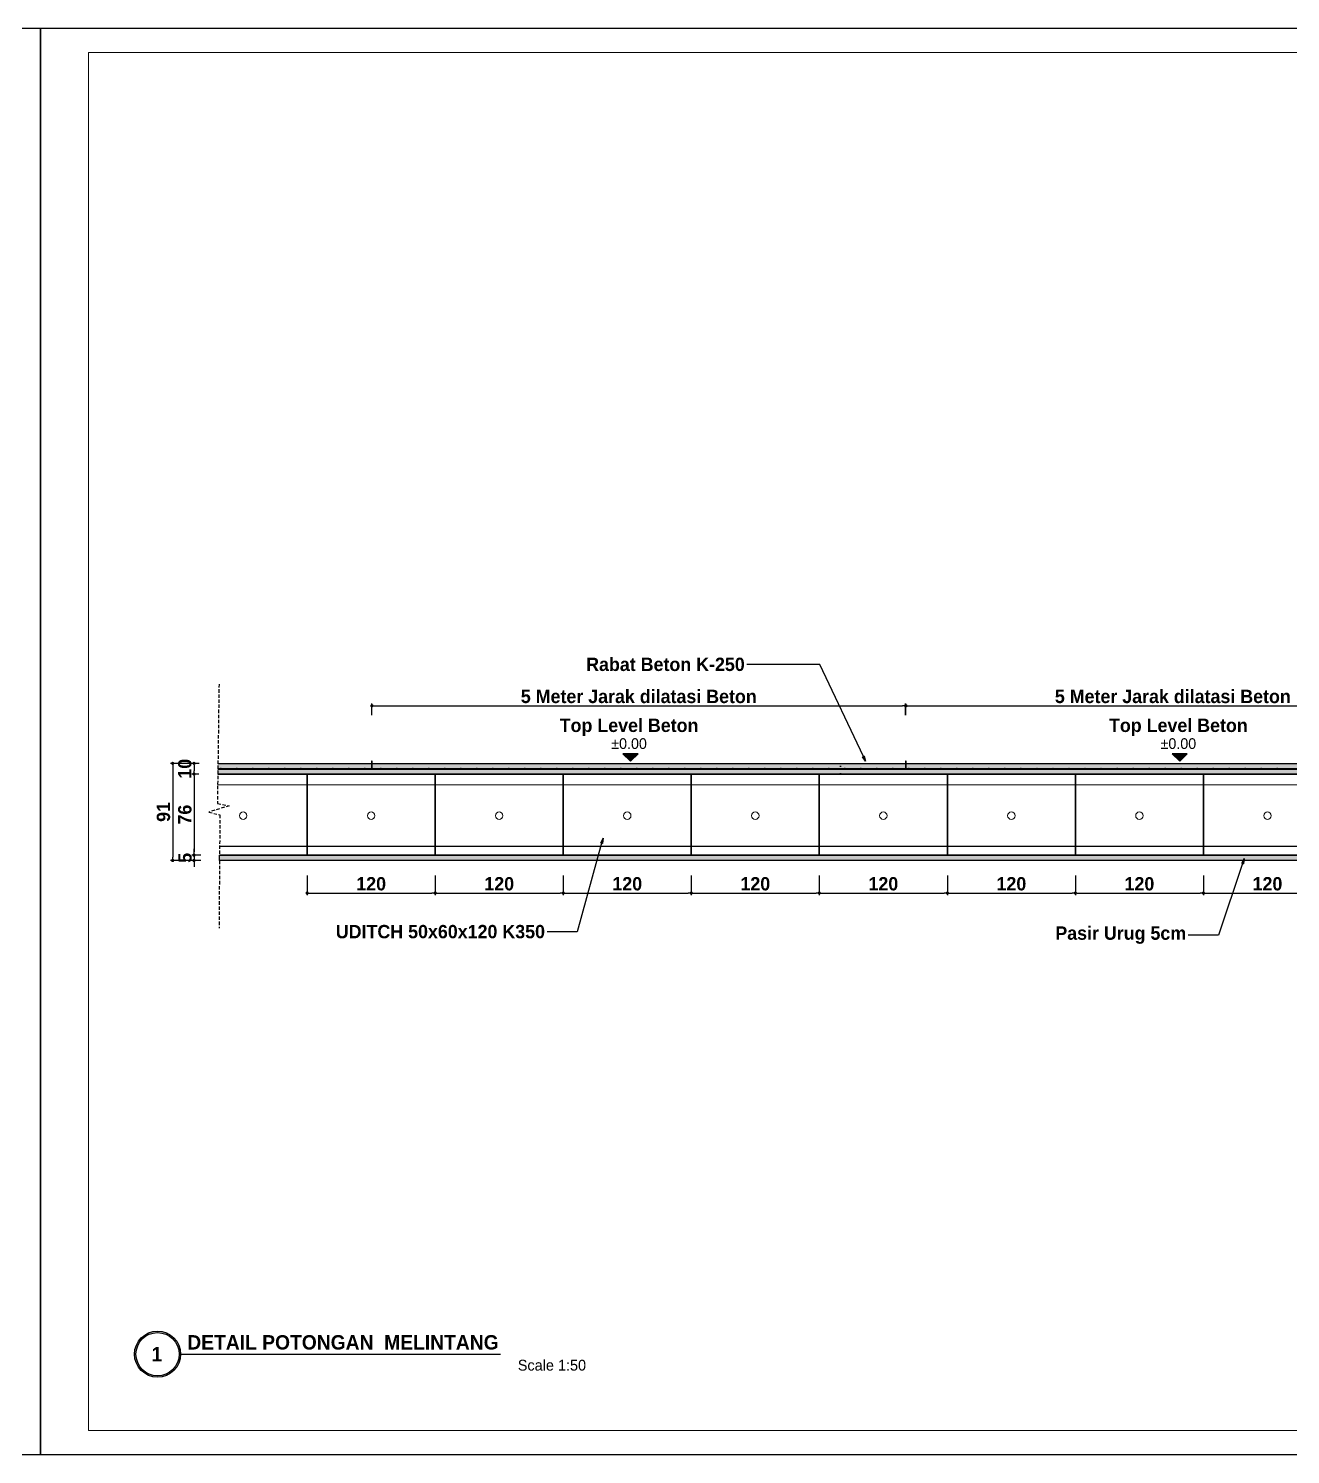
# Model space of a CAD drawing. Header units: centimetres. Extents: x -292707 to 138715, y -53922 to 66277.
# Drawn here: x 33494 to 34677, y -13009 to -11672 of the extents above; entities that cross this region are included whole.
import ezdxf
from ezdxf import colors
from ezdxf.entities.mleader import LeaderData, LeaderLine
from ezdxf.math import Vec2, Vec3
from ezdxf.xclip import XClip

# ---------------------------------------------------------------- set-up
doc = ezdxf.new("R2010")
doc.units = ezdxf.units.CM
doc.header["$XCLIPFRAME"] = 0
doc.linetypes.add('HIDDEN', pattern=[9.525, 6.35, -3.175])
for name, color, linetype in [('A-ALINE-2', 101, 'Continuous'), ('A-ALINE-3', 111, 'Continuous'), ('A-ALINE-4', 113, 'Continuous'), ('A-ALINE-7', 119, 'Continuous'), ('A-ANNOTATION', 144, 'Continuous'), ('A-DIM', 157, 'Continuous'), ('A-TEXT', 254, 'Continuous')]:
    doc.layers.add(name, color=color, linetype=linetype)
for name, color, linetype, lineweight, true_color in [('A-FILL-1', 250, 'Continuous', 0, 0x333333), ('A-FILL-2', 7, 'Continuous', 0, 0x4d4d4d), ('A-FILL-3', 7, 'Continuous', 0, 0x666666), ('A-FILL-4', 9, 'Continuous', 0, 0x808080), ('A-FILL-7', 7, 'Continuous', 0, 0xcccccc)]:
    doc.layers.add(name, color=color, linetype=linetype, lineweight=lineweight, true_color=true_color)
doc.styles.add('Scale 50', font='GOTHICB.TTF', dxfattribs={"height": 12.5})
doc.styles.add('Scale 80', font='GOTHICB.TTF', dxfattribs={"height": 20})
doc.dimstyles.new('Scale 50', dxfattribs={"dimscale": 0, "dimtxt": 7.5, "dimasz": 3, "dimexe": 2, "dimexo": 2, "dimgap": 2, "dimtad": 1, "dimdec": 0, "dimtxsty": 'Scale 50', "dimblk": 'DOT', "dimcen": 2.5, "dimclrd": 256, "dimclre": 256, "dimclrt": 254, "dimadec": 0, "dimazin": 0, "dimtfac": 1, "dimtdec": 0, "dimtmove": 0, "dimatfit": 3, "dimldrblk": 'DOTSMALL', "dimfxl": 1, "dimtfillclr": 256, "dimlwd": -1, "dimlwe": -1, "dimarcsym": 0})

# ---------------------------------------------------------------- blocks, each defined once
blk = doc.blocks.new('hgfhgfh')
at = {"layer": 'A-FILL-7'}
h = blk.add_hatch(color=256, dxfattribs=at)
h.dxf.hatch_style = 1
h.paths.add_polyline_path([(48329.1, -25086.8), (39823.1, -25086.8, 0.929837), (39827.6, -32807.8), (48333.6, -32807.8, 0.942911)])
h.paths.add_polyline_path([(48332.1, -32757.8), (39829.4, -32757.8, -0.929395), (39824.9, -25136.8), (48327.6, -25136.8, -0.942549)], flags=16)
h.paths.add_polyline_path([(48331.9, -32750.8), (39829.7, -32750.8, -0.929332), (39825.2, -25143.8), (48327.4, -25143.8, -0.942498)], flags=0)
h.paths.add_polyline_path([(51488.5, -28964.6, -1), (51408.5, -28964.6, -1)], flags=0)
h.paths.add_polyline_path([(51483.5, -28964.6, -1), (51413.5, -28964.6, -1)], flags=0)
h.paths.add_polyline_path([(36628.5, -28964.9, -1), (36708.5, -28964.9, -1)], flags=0)
h.paths.add_polyline_path([(36633.5, -28964.9, -1), (36703.5, -28964.9, -1)], flags=0)
at = {"layer": 'A-ALINE-2', "ltscale": 0.14}
blk.add_arc((48104.3, -28947.4), 4890.2, 273.0231, 87.0365, dxfattribs=at)
at = {"layer": 'A-ALINE-7', "ltscale": 0.14}
for radius, start, end in [(3874.2, 273.3966, 86.6705), (3867.2, 273.3996, 86.6674), (3817.2, 273.4218, 86.6457), (3810.2, 273.425, 86.6426)]:
    blk.add_arc((48104.3, -28947.4), radius, start, end, dxfattribs=at)
at = {"layer": 'A-FILL-4', "ltscale": 0.14}
for radius, start, end in [(4885.2, 273.0247, 87.035), (4890.2, 273.0231, 87.0365), (4758.2, 273.0648, 86.9957), (4763.2, 273.0632, 86.9973), (4631.2, 273.1065, 86.9548), (4636.2, 273.1048, 86.9564), (4504.2, 273.15, 86.9121), (4509.2, 273.1483, 86.9138), (4377.2, 273.1954, 86.8676), (4382.2, 273.1936, 86.8694), (4250.2, 273.2428, 86.8212), (4255.2, 273.2409, 86.8231), (4123.2, 273.2924, 86.7726), (4128.2, 273.2904, 86.7745), (3996.2, 273.3443, 86.7217), (4001.2, 273.3422, 86.7237)]:
    blk.add_arc((48104.3, -28947.4), radius, start, end, dxfattribs=at)
blk = doc.blocks.new('jhgkjhkjhkjh')
at = {"layer": 'A-FILL-1', "ltscale": 0.25}
blk.add_lwpolyline([(-1286.61, 931.53), (-933.61, 931.53), (-933.61, 1218.53), (-1286.61, 1218.53)], close=True, dxfattribs=at)
at = {"layer": 'Defpoints'}
blk.add_lwpolyline([(-1296.61, 926.53), (-876.61, 926.53), (-876.61, 1223.53), (-1296.61, 1223.53)], close=True, dxfattribs=at)
blk = doc.blocks.new('A$Cee8faf8f')
at = {"layer": 'A-FILL-7'}
h = blk.add_hatch(color=256, dxfattribs=at)
h.dxf.hatch_style = 1
edge = h.paths.add_edge_path()
edge.add_arc((0.6, 0.6), 0.6, 0, 360)
at = {"layer": 'A-FILL-1', "ltscale": 0.25}
blk.add_circle((0.6, 0.6), 0.6, dxfattribs=at)
blk = doc.blocks.new('GFDFGGFDG')
at = {"ltscale": 0.25}
blk.add_lwpolyline([(14867.5, -12200.6), (14987.5, -12200.6), (14987.5, -12276.6), (14867.5, -12276.6)], close=True, dxfattribs=at)
at = {"layer": 'A-ALINE-3', "ltscale": 0.25}
blk.add_lwpolyline([(14867.5, -12276.6), (14987.5, -12276.6), (14987.5, -12268.6), (14867.5, -12268.6)], close=True, dxfattribs=at)
at = {"layer": 'A-FILL-2'}
for p, q in [((14867.5, -12200.6), (14870.5, -12200.6)), ((14867.5, -12210.6), (14867.5, -12200.6)), ((14896, -12200.6), (14870.5, -12200.6)), ((14899, -12200.6), (14896, -12200.6)), ((14924.5, -12200.6), (14899, -12200.6)), ((14924.5, -12200.6), (14927.5, -12200.6)), ((14927.5, -12200.6), (14930.5, -12200.6)), ((14956, -12200.6), (14930.5, -12200.6)), ((14959, -12200.6), (14956, -12200.6)), ((14984.5, -12200.6), (14959, -12200.6)), ((14984.5, -12200.6), (14987.5, -12200.6)), ((14987.5, -12200.6), (14987.5, -12210.6)), ((14867.5, -12210.6), (14870.5, -12210.6)), ((14867.5, -12210.6), (14867.5, -12260.6)), ((14870.5, -12210.6), (14896, -12210.6)), ((14899, -12210.6), (14896, -12210.6)), ((14899, -12210.6), (14924.5, -12210.6)), ((14924.5, -12210.6), (14927.5, -12210.6)), ((14927.5, -12210.6), (14930.5, -12210.6)), ((14930.5, -12210.6), (14956, -12210.6)), ((14959, -12210.6), (14956, -12210.6)), ((14959, -12210.6), (14984.5, -12210.6)), ((14984.5, -12210.6), (14987.5, -12210.6)), ((14987.5, -12210.6), (14987.5, -12260.6)), ((14867.5, -12268.6), (14867.5, -12260.6)), ((14867.5, -12268.6), (14867.5, -12269.6)), ((14924, -12268.6), (14867.5, -12268.6)), ((14924, -12268.6), (14931, -12268.6)), ((14987.5, -12268.6), (14931, -12268.6)), ((14987.5, -12268.6), (14987.5, -12260.6)), ((14987.5, -12269.6), (14987.5, -12268.6)), ((14867.5, -12269.6), (14867.5, -12276.6)), ((14867.5, -12276.6), (14987.5, -12276.6)), ((14987.5, -12269.6), (14987.5, -12276.6))]:
    blk.add_line(p, q, dxfattribs=at)
at = {"layer": 'A-FILL-2', "ltscale": 0.25}
blk.add_circle((14927.5, -12239.6), 3.5, dxfattribs=at)
blk = doc.blocks.new('*U587')
at = {"layer": 'A-ANNOTATION'}
h = blk.add_hatch(color=256, dxfattribs=at)
h.dxf.hatch_style = 1
h.paths.add_polyline_path([(62379.6, 26197.9, 1), (62443.6, 26197.9, 1)])
h.paths.add_polyline_path([(62441.6, 26197.9, -1), (62381.6, 26197.9, -1)], flags=16)
blk.add_lwpolyline([(62443.6, 26197.9), (62887.8, 26197.9)], dxfattribs=at)
for radius in [32, 30]:
    blk.add_circle((62411.6, 26197.9), radius, dxfattribs=at)
blk = doc.blocks.new('A$Cb77c0ee4')
at = {"layer": 'A-ANNOTATION'}
h = blk.add_hatch(color=256, dxfattribs=at)
h.dxf.hatch_style = 1
h.paths.add_polyline_path([(3, 1.5), (0, 1.5), (1.5, 0)])
edge = h.paths.add_edge_path(flags=17)
edge.add_line((3, 1.5), (0, 1.5))
for points in [[(3, 1.5), (0, 1.5)], [(3, 1.5), (0, 1.5), (1.5, 0), (3, 1.5)]]:
    blk.add_lwpolyline(points, dxfattribs=at)
blk = doc.blocks.new('_Dot')
at = {"color": 0, "linetype": 'ByBlock', "lineweight": -2}
blk.add_line((-0.5, 0), (-1, 0), dxfattribs=at)
at = {"color": 0, "linetype": 'ByBlock', "const_width": 0.5}
blk.add_lwpolyline([(-0.25, 0, 1), (0.25, 0, 1)], format="xyb", close=True, dxfattribs=at)
blk = doc.blocks.new('*D1001')
at = {"layer": 'A-DIM', "ltscale": 0.25, "transparency": 16777216}
for p, q in [((33755.1, -12466), (33755.1, -12484.5)), ((33875.1, -12466), (33875.1, -12484.5)), ((33758.1, -12482.5), (33872.1, -12482.5))]:
    blk.add_line(p, q, dxfattribs=at)
at = {"layer": 'Defpoints', "color": 0, "ltscale": 0.25, "transparency": 16777216}
for p in [(33755.1, -12464), (33875.1, -12464), (33875.1, -12482.5)]:
    blk.add_point(p, dxfattribs=at)
at = {"layer": 'A-DIM', "ltscale": 0.25, "transparency": 16777216, "xscale": 3, "yscale": 3, "zscale": 3, "rotation": 180}
blk.add_blockref('_Dot', (33755.1, -12482.5), dxfattribs=at)
at = {"layer": 'A-DIM', "ltscale": 0.25, "transparency": 16777216, "xscale": 3, "yscale": 3, "zscale": 3}
blk.add_blockref('_Dot', (33875.1, -12482.5), dxfattribs=at)
at = {"layer": 'A-DIM', "color": 254, "ltscale": 0.25, "transparency": 16777216, "insert": (33815.1, -12473.9), "char_height": 12.5, "attachment_point": 5, "style": 'Scale 50'}
blk.add_mtext('120', dxfattribs=at)
blk = doc.blocks.new('_DotSmall')
at = {"color": 0, "linetype": 'ByBlock', "const_width": 0.5}
blk.add_lwpolyline([(-0.0625, 0, 1), (0.0625, 0, 1)], format="xyb", close=True, dxfattribs=at)
blk = doc.blocks.new('*D1002')
at = {"layer": 'A-DIM', "ltscale": 5, "transparency": 16777216}
for p, q in [((33875.1, -12466), (33875.1, -12484.5)), ((33995.1, -12466), (33995.1, -12484.5)), ((33878.1, -12482.5), (33992.1, -12482.5))]:
    blk.add_line(p, q, dxfattribs=at)
at = {"layer": 'Defpoints', "color": 0, "ltscale": 5, "transparency": 16777216}
for p in [(33875.1, -12464), (33995.1, -12464), (33995.1, -12482.5)]:
    blk.add_point(p, dxfattribs=at)
at = {"layer": 'A-DIM', "ltscale": 5, "transparency": 16777216, "xscale": 3, "yscale": 3, "zscale": 3, "rotation": 180}
blk.add_blockref('_Dot', (33875.1, -12482.5), dxfattribs=at)
at = {"layer": 'A-DIM', "ltscale": 5, "transparency": 16777216, "xscale": 3, "yscale": 3, "zscale": 3}
blk.add_blockref('_Dot', (33995.1, -12482.5), dxfattribs=at)
at = {"layer": 'A-DIM', "color": 254, "ltscale": 5, "transparency": 16777216, "insert": (33935.1, -12473.9), "char_height": 12.5, "attachment_point": 5, "style": 'Scale 50'}
blk.add_mtext('120', dxfattribs=at)
blk = doc.blocks.new('*D1007')
at = {"layer": 'A-DIM', "ltscale": 5, "transparency": 16777216}
for p, q in [((33995.1, -12466), (33995.1, -12484.5)), ((34115.1, -12466), (34115.1, -12484.5)), ((33998.1, -12482.5), (34112.1, -12482.5))]:
    blk.add_line(p, q, dxfattribs=at)
at = {"layer": 'Defpoints', "color": 0, "ltscale": 5, "transparency": 16777216}
for p in [(33995.1, -12464), (34115.1, -12464), (34115.1, -12482.5)]:
    blk.add_point(p, dxfattribs=at)
at = {"layer": 'A-DIM', "ltscale": 5, "transparency": 16777216, "xscale": 3, "yscale": 3, "zscale": 3, "rotation": 180}
blk.add_blockref('_Dot', (33995.1, -12482.5), dxfattribs=at)
at = {"layer": 'A-DIM', "ltscale": 5, "transparency": 16777216, "xscale": 3, "yscale": 3, "zscale": 3}
blk.add_blockref('_Dot', (34115.1, -12482.5), dxfattribs=at)
at = {"layer": 'A-DIM', "color": 254, "ltscale": 5, "transparency": 16777216, "insert": (34055.1, -12473.9), "char_height": 12.5, "attachment_point": 5, "style": 'Scale 50'}
blk.add_mtext('120', dxfattribs=at)
blk = doc.blocks.new('*D1008')
at = {"layer": 'A-DIM', "ltscale": 5, "transparency": 16777216}
for p, q in [((34115.1, -12466), (34115.1, -12484.5)), ((34235.1, -12466), (34235.1, -12484.5)), ((34118.1, -12482.5), (34232.1, -12482.5))]:
    blk.add_line(p, q, dxfattribs=at)
at = {"layer": 'Defpoints', "color": 0, "ltscale": 5, "transparency": 16777216}
for p in [(34115.1, -12464), (34235.1, -12464), (34235.1, -12482.5)]:
    blk.add_point(p, dxfattribs=at)
at = {"layer": 'A-DIM', "ltscale": 5, "transparency": 16777216, "xscale": 3, "yscale": 3, "zscale": 3, "rotation": 180}
blk.add_blockref('_Dot', (34115.1, -12482.5), dxfattribs=at)
at = {"layer": 'A-DIM', "ltscale": 5, "transparency": 16777216, "xscale": 3, "yscale": 3, "zscale": 3}
blk.add_blockref('_Dot', (34235.1, -12482.5), dxfattribs=at)
at = {"layer": 'A-DIM', "color": 254, "ltscale": 5, "transparency": 16777216, "insert": (34175.1, -12473.9), "char_height": 12.5, "attachment_point": 5, "style": 'Scale 50'}
blk.add_mtext('120', dxfattribs=at)
blk = doc.blocks.new('*D1009')
at = {"layer": 'A-DIM', "ltscale": 5, "transparency": 16777216}
for p, q in [((34235.1, -12466), (34235.1, -12484.5)), ((34355.1, -12466), (34355.1, -12484.5)), ((34238.1, -12482.5), (34352.1, -12482.5))]:
    blk.add_line(p, q, dxfattribs=at)
at = {"layer": 'Defpoints', "color": 0, "ltscale": 5, "transparency": 16777216}
for p in [(34235.1, -12464), (34355.1, -12464), (34355.1, -12482.5)]:
    blk.add_point(p, dxfattribs=at)
at = {"layer": 'A-DIM', "ltscale": 5, "transparency": 16777216, "xscale": 3, "yscale": 3, "zscale": 3, "rotation": 180}
blk.add_blockref('_Dot', (34235.1, -12482.5), dxfattribs=at)
at = {"layer": 'A-DIM', "ltscale": 5, "transparency": 16777216, "xscale": 3, "yscale": 3, "zscale": 3}
blk.add_blockref('_Dot', (34355.1, -12482.5), dxfattribs=at)
at = {"layer": 'A-DIM', "color": 254, "ltscale": 5, "transparency": 16777216, "insert": (34295.1, -12473.9), "char_height": 12.5, "attachment_point": 5, "style": 'Scale 50'}
blk.add_mtext('120', dxfattribs=at)
blk = doc.blocks.new('*D1010')
at = {"layer": 'A-DIM', "ltscale": 5, "transparency": 16777216}
for p, q in [((34355.1, -12466), (34355.1, -12484.5)), ((34475.1, -12466), (34475.1, -12484.5)), ((34358.1, -12482.5), (34472.1, -12482.5))]:
    blk.add_line(p, q, dxfattribs=at)
at = {"layer": 'Defpoints', "color": 0, "ltscale": 5, "transparency": 16777216}
for p in [(34355.1, -12464), (34475.1, -12464), (34475.1, -12482.5)]:
    blk.add_point(p, dxfattribs=at)
at = {"layer": 'A-DIM', "ltscale": 5, "transparency": 16777216, "xscale": 3, "yscale": 3, "zscale": 3, "rotation": 180}
blk.add_blockref('_Dot', (34355.1, -12482.5), dxfattribs=at)
at = {"layer": 'A-DIM', "ltscale": 5, "transparency": 16777216, "xscale": 3, "yscale": 3, "zscale": 3}
blk.add_blockref('_Dot', (34475.1, -12482.5), dxfattribs=at)
at = {"layer": 'A-DIM', "color": 254, "ltscale": 5, "transparency": 16777216, "insert": (34415.1, -12473.9), "char_height": 12.5, "attachment_point": 5, "style": 'Scale 50'}
blk.add_mtext('120', dxfattribs=at)
blk = doc.blocks.new('*D1011')
at = {"layer": 'A-DIM', "ltscale": 5, "transparency": 16777216}
for p, q in [((34475.1, -12466), (34475.1, -12484.5)), ((34595.1, -12466), (34595.1, -12484.5)), ((34478.1, -12482.5), (34592.1, -12482.5))]:
    blk.add_line(p, q, dxfattribs=at)
at = {"layer": 'Defpoints', "color": 0, "ltscale": 5, "transparency": 16777216}
for p in [(34475.1, -12464), (34595.1, -12464), (34595.1, -12482.5)]:
    blk.add_point(p, dxfattribs=at)
at = {"layer": 'A-DIM', "ltscale": 5, "transparency": 16777216, "xscale": 3, "yscale": 3, "zscale": 3, "rotation": 180}
blk.add_blockref('_Dot', (34475.1, -12482.5), dxfattribs=at)
at = {"layer": 'A-DIM', "ltscale": 5, "transparency": 16777216, "xscale": 3, "yscale": 3, "zscale": 3}
blk.add_blockref('_Dot', (34595.1, -12482.5), dxfattribs=at)
at = {"layer": 'A-DIM', "color": 254, "ltscale": 5, "transparency": 16777216, "insert": (34535.1, -12473.9), "char_height": 12.5, "attachment_point": 5, "style": 'Scale 50'}
blk.add_mtext('120', dxfattribs=at)
blk = doc.blocks.new('*D1012')
at = {"layer": 'A-DIM', "ltscale": 5, "transparency": 16777216}
for p, q in [((34595.1, -12466), (34595.1, -12484.5)), ((34715.1, -12466), (34715.1, -12484.5)), ((34598.1, -12482.5), (34712.1, -12482.5))]:
    blk.add_line(p, q, dxfattribs=at)
at = {"layer": 'Defpoints', "color": 0, "ltscale": 5, "transparency": 16777216}
for p in [(34595.1, -12464), (34715.1, -12464), (34715.1, -12482.5)]:
    blk.add_point(p, dxfattribs=at)
at = {"layer": 'A-DIM', "ltscale": 5, "transparency": 16777216, "xscale": 3, "yscale": 3, "zscale": 3, "rotation": 180}
blk.add_blockref('_Dot', (34595.1, -12482.5), dxfattribs=at)
at = {"layer": 'A-DIM', "ltscale": 5, "transparency": 16777216, "xscale": 3, "yscale": 3, "zscale": 3}
blk.add_blockref('_Dot', (34715.1, -12482.5), dxfattribs=at)
at = {"layer": 'A-DIM', "color": 254, "ltscale": 5, "transparency": 16777216, "insert": (34655.1, -12473.9), "char_height": 12.5, "attachment_point": 5, "style": 'Scale 50'}
blk.add_mtext('120', dxfattribs=at)
blk = doc.blocks.new('*D1015')
at = {"layer": 'A-DIM', "ltscale": 5, "transparency": 16777216}
for p, q in [((33815.8, -12315.9), (33815.8, -12305)), ((33818.8, -12307), (34313, -12307)), ((34316, -12315.9), (34316, -12305))]:
    blk.add_line(p, q, dxfattribs=at)
at = {"layer": 'Defpoints', "color": 0, "ltscale": 5, "transparency": 16777216}
for p in [(34316, -12307), (33815.8, -12317.9), (34316, -12317.9)]:
    blk.add_point(p, dxfattribs=at)
at = {"layer": 'A-DIM', "ltscale": 5, "transparency": 16777216, "xscale": 3, "yscale": 3, "zscale": 3, "rotation": 180}
blk.add_blockref('_Dot', (33815.8, -12307), dxfattribs=at)
at = {"layer": 'A-DIM', "ltscale": 5, "transparency": 16777216, "xscale": 3, "yscale": 3, "zscale": 3}
blk.add_blockref('_Dot', (34316, -12307), dxfattribs=at)
at = {"layer": 'A-DIM', "color": 254, "ltscale": 5, "transparency": 16777216, "insert": (34065.9, -12298.3), "char_height": 12.5, "width": 259.105, "attachment_point": 5, "style": 'Scale 50'}
blk.add_mtext('5 Meter Jarak dilatasi Beton', dxfattribs=at)
blk = doc.blocks.new('*D1016')
at = {"layer": 'A-DIM', "ltscale": 5, "transparency": 16777216}
for p, q in [((34316.3, -12315.9), (34316.3, -12305)), ((34319.3, -12307), (34813.5, -12307)), ((34816.5, -12315.9), (34816.5, -12305))]:
    blk.add_line(p, q, dxfattribs=at)
at = {"layer": 'Defpoints', "color": 0, "ltscale": 5, "transparency": 16777216}
for p in [(34816.5, -12307), (34316.3, -12317.9), (34816.5, -12317.9)]:
    blk.add_point(p, dxfattribs=at)
at = {"layer": 'A-DIM', "ltscale": 5, "transparency": 16777216, "xscale": 3, "yscale": 3, "zscale": 3, "rotation": 180}
blk.add_blockref('_Dot', (34316.3, -12307), dxfattribs=at)
at = {"layer": 'A-DIM', "ltscale": 5, "transparency": 16777216, "xscale": 3, "yscale": 3, "zscale": 3}
blk.add_blockref('_Dot', (34816.5, -12307), dxfattribs=at)
at = {"layer": 'A-DIM', "color": 254, "ltscale": 5, "transparency": 16777216, "insert": (34566.4, -12298.3), "char_height": 12.5, "width": 292.56, "attachment_point": 5, "style": 'Scale 50'}
blk.add_mtext('5 Meter Jarak dilatasi Beton', dxfattribs=at)
blk = doc.blocks.new('_Closed')
at = {"color": 0, "linetype": 'ByBlock', "lineweight": -2}
for p, q in [((-1, 0.17), (0, 0)), ((-1, 0.17), (-1, -0.17)), ((0, 0), (-1, -0.17)), ((0, 0), (-1, 0))]:
    blk.add_line(p, q, dxfattribs=at)
blk = doc.blocks.new('*D1003')
at = {"layer": 'A-DIM', "ltscale": 5, "transparency": 16777216}
for p, q in [((33653.9, -12361), (33647.1, -12361)), ((33653.7, -12371), (33647.1, -12371)), ((33649.1, -12364), (33649.1, -12368))]:
    blk.add_line(p, q, dxfattribs=at)
at = {"layer": 'Defpoints', "color": 0, "ltscale": 5, "transparency": 16777216}
for p in [(33655.9, -12361), (33649.1, -12371), (33655.7, -12371)]:
    blk.add_point(p, dxfattribs=at)
at = {"layer": 'A-DIM', "ltscale": 5, "transparency": 16777216, "xscale": 3, "yscale": 3, "zscale": 3}
for p, rotation in [((33649.1, -12361), 90), ((33649.1, -12371), 270)]:
    blk.add_blockref('_Dot', p, dxfattribs=dict(at, rotation=rotation))
at = {"layer": 'A-DIM', "color": 254, "ltscale": 5, "transparency": 16777216, "insert": (33640.5, -12366), "char_height": 12.5, "attachment_point": 5, "rotation": 90, "style": 'Scale 50'}
blk.add_mtext('10', dxfattribs=at)
blk = doc.blocks.new('*D1004')
at = {"layer": 'A-DIM', "ltscale": 5, "transparency": 16777216}
for p, q in [((33653.7, -12371), (33647.1, -12371)), ((33649.1, -12374), (33649.1, -12444)), ((33655.4, -12447), (33647.1, -12447))]:
    blk.add_line(p, q, dxfattribs=at)
at = {"layer": 'Defpoints', "color": 0, "ltscale": 5, "transparency": 16777216}
for p in [(33655.7, -12371), (33649.1, -12447), (33657.4, -12447)]:
    blk.add_point(p, dxfattribs=at)
at = {"layer": 'A-DIM', "ltscale": 5, "transparency": 16777216, "xscale": 3, "yscale": 3, "zscale": 3}
for p, rotation in [((33649.1, -12371), 90), ((33649.1, -12447), 270)]:
    blk.add_blockref('_Dot', p, dxfattribs=dict(at, rotation=rotation))
at = {"layer": 'A-DIM', "color": 254, "ltscale": 5, "transparency": 16777216, "insert": (33640.5, -12409), "char_height": 12.5, "attachment_point": 5, "rotation": 90, "style": 'Scale 50'}
blk.add_mtext('76', dxfattribs=at)
blk = doc.blocks.new('*D1005')
at = {"layer": 'A-DIM', "ltscale": 5, "transparency": 16777216}
for p, q in [((33649.1, -12444), (33649.1, -12441)), ((33655.4, -12447), (33647.1, -12447)), ((33655.4, -12452), (33647.1, -12452)), ((33649.1, -12447), (33649.1, -12452)), ((33649.1, -12455), (33649.1, -12458))]:
    blk.add_line(p, q, dxfattribs=at)
at = {"layer": 'Defpoints', "color": 0, "ltscale": 5, "transparency": 16777216}
for p in [(33649.1, -12452), (33657.4, -12447), (33657.4, -12452)]:
    blk.add_point(p, dxfattribs=at)
at = {"layer": 'A-DIM', "ltscale": 5, "transparency": 16777216, "xscale": 3, "yscale": 3, "zscale": 3}
for p, rotation in [((33649.1, -12447), 270), ((33649.1, -12452), 90)]:
    blk.add_blockref('_Dot', p, dxfattribs=dict(at, rotation=rotation))
at = {"layer": 'A-DIM', "color": 254, "ltscale": 5, "transparency": 16777216, "insert": (33640.7, -12449.5), "char_height": 12.5, "attachment_point": 5, "rotation": 90, "style": 'Scale 50'}
blk.add_mtext('5', dxfattribs=at)
blk = doc.blocks.new('*D1006')
at = {"layer": 'A-DIM', "ltscale": 5, "transparency": 16777216}
for p, q in [((33653.9, -12361), (33627.1, -12361)), ((33629.1, -12364), (33629.1, -12449)), ((33653.9, -12452), (33627.1, -12452))]:
    blk.add_line(p, q, dxfattribs=at)
at = {"layer": 'Defpoints', "color": 0, "ltscale": 5, "transparency": 16777216}
for p in [(33655.9, -12361), (33629.1, -12452), (33655.9, -12452)]:
    blk.add_point(p, dxfattribs=at)
at = {"layer": 'A-DIM', "ltscale": 5, "transparency": 16777216, "xscale": 3, "yscale": 3, "zscale": 3}
for p, rotation in [((33629.1, -12361), 90), ((33629.1, -12452), 270)]:
    blk.add_blockref('_Dot', p, dxfattribs=dict(at, rotation=rotation))
at = {"layer": 'A-DIM', "color": 254, "ltscale": 5, "transparency": 16777216, "insert": (33620.5, -12406.5), "char_height": 12.5, "attachment_point": 5, "rotation": 90, "style": 'Scale 50'}
blk.add_mtext('91', dxfattribs=at)

msp = doc.modelspace()

# ---------------------------------------------------------------- hatches: boundary and pattern name
at = {"ltscale": 5}
h = msp.add_hatch(dxfattribs=at)
h.set_pattern_fill('ANGLE', color=256)
h.set_pattern_definition([(0, (18722.428, -2e-11), (0, 6.985), [5.08, -1.905]), (90, (18722.428, -2e-11), (-6.985, 4e-16), [5.08, -1.905])])
h.paths.add_polyline_path([(34255.1, -12371), (34255.6, -12371), (34255.6, -12359), (34255.1, -12359)])
at = {"layer": 'A-FILL-2'}
h = msp.add_hatch(color=256, dxfattribs=at)
h.dxf.hatch_style = 1
h.paths.add_polyline_path([(33815.5, -12365), (33816, -12365), (33816, -12359), (33815.5, -12359)])
h = msp.add_hatch(color=256, dxfattribs=at)
h.dxf.hatch_style = 1
h.paths.add_polyline_path([(34316, -12365), (34316.5, -12365), (34316.5, -12359), (34316, -12359)])
at = {"layer": 'A-FILL-3', "ltscale": 0.25}
h = msp.add_hatch(dxfattribs=at)
h.set_pattern_fill('AR-CONC', color=256, scale=0.09)
h.set_pattern_definition([(50, (-16084.906, 28055.769), (16.3966202, -1.4345177), [1.7145, -18.8595]), (355, (-16084.906, 28055.77), (-3.171908, 17.195116), [1.3716, -15.0876526]), (100.451445, (-16083.54, 28055.65), (13.2247122, 15.7605977), [1.457101, -16.028122]), (46.1842, (-16084.906, 28060.341), (24.3971137, -3.7838095), [2.57175, -28.28925]), (96.635558, (-16082.873, 28060.026), (21.366372, 22.268351), [2.185652, -24.042205]), (351.18415, (-16084.906, 28060.34), (21.366372, 22.268351), [2.057397, -22.631376]), (21, (-16082.62, 28059.198), (13.6452952, -9.2038678), [1.7145, -18.8595]), (326, (-16082.62, 28059.198), (5.5621826, 16.576917), [1.3716, -15.0876]), (71.451445, (-16081.483, 28058.431), (19.2074777, 7.3730492), [1.457101, -16.0280944]), (37.5, (-16084.906, 28055.769), (0.2779743, 7.6099535), [0, -14.90472, 0, -15.3162, 0, -15.14475]), (7.5, (-16084.906, 28055.769), (6.0137696, 9.0162517), [0, -8.73252, 0, -14.56182, 0, -5.77215]), (327.5, (-16090.004, 28055.769), (12.20315357, -0.51558696), [0, -5.715, 0, -17.8308, 0, -23.6601]), (317.5, (-16092.29, 28055.769), (13.3316263, 2.2883842), [0, -7.4295, 0, -11.84148, 0, -16.8021])])
h.paths.add_polyline_path([(35043.2, -12371), (35043.4, -12361), (33671.5, -12361), (33671.4, -12371)])
at = {"layer": 'A-FILL-7'}
h = msp.add_hatch(color=256, dxfattribs=at)
h.dxf.hatch_style = 1
h.paths.add_polyline_path([(35043.3, -12366.5), (35043.3, -12366), (33671.4, -12366), (33671.4, -12366.6)])

# ---------------------------------------------------------------- linework, layer by layer
at = {"ltscale": 0.25}
msp.add_lwpolyline([(33671.4, -12371), (33755.1, -12371), (33755.1, -12447), (33673, -12447)], dxfattribs=at)
at = {"layer": 'A-ALINE-3', "ltscale": 0.25}
msp.add_lwpolyline([(33673, -12447), (33755.1, -12447), (33755.1, -12439), (33673.1, -12439)], dxfattribs=at)
at = {"layer": 'A-ALINE-7', "ltscale": 5}
for points in [[(33815.5, -12365), (33816, -12365), (33816, -12359), (33815.5, -12359)], [(34316, -12365), (34316.5, -12365), (34316.5, -12359), (34316, -12359)]]:
    msp.add_lwpolyline(points, close=True, dxfattribs=at)
at = {"layer": 'A-FILL-2'}
for p, q in [((33692.1, -12371), (33671.4, -12371)), ((33692.1, -12371), (33695.1, -12371)), ((33695.1, -12371), (33698.1, -12371)), ((33723.6, -12371), (33698.1, -12371)), ((33726.6, -12371), (33723.6, -12371)), ((33752.1, -12371), (33726.6, -12371)), ((33752.1, -12371), (33755.1, -12371)), ((33755.1, -12371), (33755.1, -12381)), ((33671.2, -12381), (33692.1, -12381)), ((33692.1, -12381), (33695.1, -12381)), ((33695.1, -12381), (33698.1, -12381)), ((33698.1, -12381), (33723.6, -12381)), ((33726.6, -12381), (33723.6, -12381)), ((33726.6, -12381), (33752.1, -12381)), ((33752.1, -12381), (33755.1, -12381)), ((33755.1, -12381), (33755.1, -12431)), ((33691.6, -12439), (33673.1, -12439)), ((33691.6, -12439), (33698.6, -12439)), ((33755.1, -12439), (33698.6, -12439)), ((33755.1, -12439), (33755.1, -12431)), ((33755.1, -12440), (33755.1, -12439)), ((33755.1, -12440), (33755.1, -12447)), ((33673, -12447), (33755.1, -12447))]:
    msp.add_line(p, q, dxfattribs=at)
at = {"layer": 'A-FILL-2', "ltscale": 0.25}
msp.add_circle((33695.1, -12410), 3.5, dxfattribs=at)
at = {"layer": 'A-TEXT', "linetype": 'HIDDEN', "ltscale": 0.5}
msp.add_lwpolyline([(33672.5, -12286.8), (33671, -12398.6), (33682.1, -12400.7), (33662.9, -12406.6), (33673.3, -12409.3), (33672.5, -12515.5)], dxfattribs=at)
at = {"layer": 'A-TEXT', "ltscale": 0.25}
for points in [[(33671.5, -12361), (35043.4, -12361)], [(35043.3, -12366), (33671.4, -12366)], [(33671.4, -12366.6), (35043.3, -12366.5)], [(35043.2, -12370.9), (33671.4, -12371)], [(35043.2, -12370.9), (33671.4, -12371)]]:
    msp.add_lwpolyline(points, dxfattribs=at)

# ---------------------------------------------------------------- block references
ref = msp.add_blockref('hgfhgfh', (-17683.1, 18045.2))
XClip(ref).set_block_clipping_path([(50781.3347949128, -26551.6239092804), (51719.5727609521, -28947.4361751758), (53571.3622669359, -28947.4361751758), (51997.0503859984, -25463.0144404544)])
at = {"ltscale": 0.25, "xscale": 4.711602529588466, "yscale": 4.711602529588466, "zscale": 4.711602529588466}
for p in [(34051.1, -12359), (34565.8, -12359)]:
    msp.add_blockref('A$Cb77c0ee4', p, dxfattribs=at)
for p in [(18887.6, -170.4), (19007.6, -170.4), (19127.6, -170.4), (19247.6, -170.4), (19367.6, -170.4), (19487.6, -170.4), (19607.6, -170.4), (19727.6, -170.4)]:
    msp.add_blockref('GFDFGGFDG', p)
at = {"layer": 'A-ALINE-7', "ltscale": 0.25, "xscale": 0.4999999999995392, "yscale": 0.4999999999995392, "zscale": 0.4999999999995392}
for p in [(33673.8, -12366), (33688.8, -12366), (33703.8, -12366), (33718.8, -12366), (33733.8, -12366), (33748.8, -12366), (33763.8, -12366), (33778.8, -12366), (33793.8, -12366), (33808.8, -12366), (33823.8, -12366), (33838.8, -12366), (33853.8, -12366), (33868.8, -12366), (33883.8, -12366), (33898.8, -12366), (33913.8, -12366), (33928.8, -12366), (33943.8, -12366), (33958.8, -12366), (33973.8, -12366), (33988.8, -12366), (34003.8, -12366), (34018.8, -12366), (34033.8, -12366), (34048.8, -12366), (34063.8, -12366), (34078.8, -12366), (34093.8, -12366), (34108.8, -12366), (34123.8, -12366), (34138.8, -12366), (34153.8, -12366), (34168.8, -12366), (34183.8, -12366), (34198.8, -12366), (34213.8, -12366), (34228.8, -12366), (34243.8, -12366), (34258.8, -12366), (34273.8, -12366), (34288.8, -12366), (34303.8, -12366), (34318.8, -12366), (34333.8, -12366), (34348.8, -12366), (34363.8, -12366), (34378.8, -12366), (34393.8, -12366), (34408.8, -12366), (34423.8, -12366), (34438.8, -12366), (34453.8, -12366), (34468.8, -12366), (34483.8, -12366), (34498.8, -12366), (34513.8, -12366), (34528.8, -12366), (34543.8, -12366), (34558.8, -12366), (34573.8, -12366), (34588.8, -12366), (34603.8, -12366), (34618.8, -12366), (34633.8, -12366), (34648.8, -12366), (34663.8, -12366)]:
    msp.add_blockref('A$Cee8faf8f', p, dxfattribs=at)
at = {"layer": 'A-TEXT'}
for name, p, xscale, yscale, zscale in [('jhgkjhkjhkjh', (37450, -17178.1), 4.5, 4.5, 4.5), ('jhgkjhkjhkjh', (39340, -17178.1), 4.5, 4.5, 4.5), ('*U587', (-8512.9, -30598.3), 0.6749999999999999, 0.6749999999999999, 0.6749999999999999)]:
    msp.add_blockref(name, p, dxfattribs=dict(at, xscale=xscale, yscale=yscale, zscale=zscale))

# ---------------------------------------------------------------- texts
at = {"ltscale": 0.25, "attachment_point": 5, "style": 'Scale 50'}
for s, insert, char_height in [('Top Level Beton', (34056.8, -12327.2), 12.5), ('Top Level Beton', (34571.6, -12327.2), 12.5), ('{\\fCentury Gothic|b0|i0|c0|p34;%%P0.00}', (34056.8, -12342.5), 10), ('{\\fCentury Gothic|b0|i0|c0|p34;%%P0.00}', (34571.6, -12342.5), 10)]:
    msp.add_mtext_dynamic_manual_height_columns(s, width=146.541, gutter_width=62.5, heights=[0], dxfattribs=dict(at, insert=insert, char_height=char_height))
at = {"layer": 'A-TEXT', "ltscale": 0.25, "style": 'Scale 80'}
for s, width, insert, char_height, attachment_point in [('DETAIL POTONGAN  MELINTANG', 425.871, (33934.6, -12903.7), 13.5, 6), ('1', 41.85, (33614.3, -12914.7), 13.5, 5), ('{\\fCentury Gothic|b0|i0|c0|p34;Scale 1:50}', 366.088, (34016.5, -12925.1), 10.125, 6)]:
    msp.add_mtext_dynamic_manual_height_columns(s, width=width, gutter_width=50.6, heights=[0], dxfattribs=dict(at, insert=insert, char_height=char_height, attachment_point=attachment_point))

# ---------------------------------------------------------------- dimensions: what is measured, and where the dimension line sits
at = {"layer": 'A-DIM', "ltscale": 5}
for base, p1, p2, picture, middle in [((34316, -12307), (33815.8, -12317.9), (34316, -12317.9), '*D1015', (34065.9, -12298.3)), ((34816.5, -12307), (34316.3, -12317.9), (34816.5, -12317.9), '*D1016', (34566.4, -12298.3))]:
    dim = msp.add_linear_dim(base=base, p1=p1, p2=p2, text='5 Meter Jarak dilatasi Beton', dimstyle='Scale 50', override={"dimscale": 1}, dxfattribs=at)
    dim.commit()
    dim.dimension.update_dxf_attribs({"geometry": picture, "text_midpoint": middle})
for base, p1, p2, override, picture, middle in [((33629.1, -12452), (33655.9, -12361), (33655.9, -12452), {"dimscale": 1}, '*D1006', (33620.5, -12406.5)), ((33649.1, -12447), (33655.7, -12371), (33657.4, -12447), {"dimscale": 1, "dimtmove": 1}, '*D1004', (33640.5, -12409))]:
    dim = msp.add_linear_dim(base=base, p1=p1, p2=p2, angle=90, dimstyle='Scale 50', override=override, dxfattribs=at)
    dim.commit()
    dim.dimension.update_dxf_attribs({"geometry": picture, "text_midpoint": middle})
for base, p1, p2, override, picture, middle in [((33649.1, -12371), (33655.9, -12361), (33655.7, -12371), {"dimscale": 1}, '*D1003', (33649.1, -12366)), ((33649.1, -12452), (33657.4, -12447), (33657.4, -12452), {"dimscale": 1, "dimtmove": 1}, '*D1005', (33649.1, -12449.5))]:
    dim = msp.add_linear_dim(base=base, p1=p1, p2=p2, angle=90, dimstyle='Scale 50', override=override, dxfattribs=at)
    dim.commit()
    dim.dimension.update_dxf_attribs({"geometry": picture, "text_midpoint": middle, "dimtype": 160})
at = {"layer": 'A-DIM', "ltscale": 0.25}
dim = msp.add_linear_dim(base=(33875.1, -12482.5), p1=(33755.1, -12464), p2=(33875.1, -12464), dimstyle='Scale 50', override={"dimscale": 1}, dxfattribs=at)
dim.commit()
dim.dimension.update_dxf_attribs({"geometry": '*D1001', "text_midpoint": (33815.1, -12473.9)})
at = {"layer": 'A-DIM', "ltscale": 5}
for base, p1, p2, picture, middle in [((33995.1, -12482.5), (33875.1, -12464), (33995.1, -12464), '*D1002', (33935.1, -12473.9)), ((34115.1, -12482.5), (33995.1, -12464), (34115.1, -12464), '*D1007', (34055.1, -12473.9)), ((34235.1, -12482.5), (34115.1, -12464), (34235.1, -12464), '*D1008', (34175.1, -12473.9)), ((34355.1, -12482.5), (34235.1, -12464), (34355.1, -12464), '*D1009', (34295.1, -12473.9)), ((34475.1, -12482.5), (34355.1, -12464), (34475.1, -12464), '*D1010', (34415.1, -12473.9)), ((34595.1, -12482.5), (34475.1, -12464), (34595.1, -12464), '*D1011', (34535.1, -12473.9)), ((34715.1, -12482.5), (34595.1, -12464), (34715.1, -12464), '*D1012', (34655.1, -12473.9))]:
    dim = msp.add_linear_dim(base=base, p1=p1, p2=p2, dimstyle='Scale 50', override={"dimscale": 1, "dimtmove": 1}, dxfattribs=at)
    dim.commit()
    dim.dimension.update_dxf_attribs({"geometry": picture, "text_midpoint": middle})

# ---------------------------------------------------------------- leaders
at = {"ltscale": 0.25}
ml = msp.add_multileader_mtext('Standard', dxfattribs=at)
ml.set_content('Rabat Beton K-250', color=254, style='Scale 50')
ml.set_leader_properties(color=256, linetype='ByLayer', lineweight=-1)
ml.set_arrow_properties(name='CLOSED')
ml.build(insert=Vec2(0, 0))
ml.multileader.update_dxf_attribs({"dogleg_length": 29.3, "arrow_head_size": 5})
ctx = ml.context
ctx.base_point, ctx.char_height, ctx.arrow_head_size, ctx.plane_origin = Vec3(34010.4, -12268.3), 12.5, 5, Vec3(34278.5, -12359)
ctx.text_align_type = 2
notes = []
notes.append((ctx, [(0, (1, 1, 0), (34235.7, -12268.3), (-1, 0), 68.5, [(0, [(34278.5, -12359)], 0, [])])]))
ctx.mtext.insert, ctx.mtext.alignment, ctx.mtext.flow_direction = Vec3(34165.2, -12261.9), 3, 5
ml = msp.add_multileader_mtext('Standard', dxfattribs=at)
ml.set_content('UDITCH 50x60x120 K350', color=254, style='Scale 50')
ml.set_leader_properties(color=256, linetype='ByLayer', lineweight=-1)
ml.set_arrow_properties(name='CLOSED')
ml.build(insert=Vec2(0, 0))
ml.multileader.update_dxf_attribs({"dogleg_length": 29.3, "arrow_head_size": 5})
ctx = ml.context
ctx.base_point, ctx.char_height, ctx.arrow_head_size, ctx.plane_origin = Vec3(33779.4, -12518.8), 12.5, 5, Vec3(34032.4, -12446.9)
ctx.text_align_type = 2
notes.append((ctx, [(0, (1, 1, 0), (34008.2, -12518.8), (-1, 0), 28.2, [(0, [(34032.4, -12431)], 0, [])])]))
ctx.mtext.insert, ctx.mtext.alignment, ctx.mtext.flow_direction = Vec3(33978, -12512.4), 3, 5
ml = msp.add_multileader_mtext('Standard', dxfattribs=at)
ml.set_content('Pasir Urug 5cm', color=254, style='Scale 50')
ml.set_leader_properties(color=256, linetype='ByLayer', lineweight=-1)
ml.set_arrow_properties(name='CLOSED')
ml.build(insert=Vec2(0, 0))
ml.multileader.update_dxf_attribs({"dogleg_length": 29.3, "arrow_head_size": 5})
ctx = ml.context
ctx.base_point, ctx.char_height, ctx.arrow_head_size, ctx.plane_origin = Vec3(34455.1, -12521.9), 12.5, 5, Vec3(34633.4, -12450)
ctx.text_align_type = 2
notes.append((ctx, [(0, (1, 1, 0), (34609.1, -12521.9), (-1, 0), 28.2, [(0, [(34633.4, -12450)], 0, [])])]))
ctx.mtext.insert, ctx.mtext.alignment, ctx.mtext.flow_direction = Vec3(34578.9, -12513.8), 3, 5
for ctx, leaders in notes:
    for number, flags, end, landing, length, lines in leaders:
        leader = LeaderData()
        leader.index, (leader.has_last_leader_line, leader.has_dogleg_vector, leader.attachment_direction) = number, flags
        leader.last_leader_point, leader.dogleg_vector, leader.dogleg_length = Vec3(end), Vec3(landing), length
        for number, points, colour, breaks in lines:
            line = LeaderLine()
            line.index, line.vertices, line.color, line.breaks = number, Vec3.list(points), colors.encode_raw_color(colour), breaks
            leader.lines.append(line)
        ctx.leaders.append(leader)

# ---------------------------------------------------------------- next in the draw order: wipeouts: each hides what was drawn before it
msp.add_wipeout([(33673, -12447), (33673, -12452), (33737, -12452), (33737, -12447), (33673, -12447), (33673, -12452)])

# ---------------------------------------------------------------- next in the draw order: hatches: boundary and pattern name
h = msp.add_hatch()
h.set_pattern_fill('AR-SAND', color=256, scale=0.05)
h.set_pattern_definition([(37.5, (18900, -2e-11), (-0.08000156, 2.44706619), [0, -1.9304, 0, -2.159, 0, -2.06375]), (7.5, (18900, -2e-11), (2.2476164, 3.5841255), [0, -1.0414, 0, -1.7399, 0, -0.66675]), (327.5, (18898.438, -2e-11), (3.95496185, 0.00718592), [0, -0.635, 0, -2.286, 0, -2.9845]), (317.5, (18898.438, -2e-11), (3.81778226, 1.1146466), [0, -0.3175, 0, -1.4986, 0, -1.7145])])
h.paths.add_polyline_path([(33675.8, -12447), (33734.3, -12447), (33737, -12447), (35044.9, -12447), (35044.9, -12452.1), (33673, -12452), (33673, -12447)])

# ---------------------------------------------------------------- next in the draw order: linework, layer by layer
at = {"layer": 'A-ALINE-4', "ltscale": 0.25}
msp.add_lwpolyline([(33675.8, -12447), (33734.3, -12447), (33737, -12447), (35044.9, -12447), (35044.9, -12452.1), (33673, -12452), (33673, -12447), (33675.8, -12447)], dxfattribs=at)

doc.saveas('drawing.dxf')
